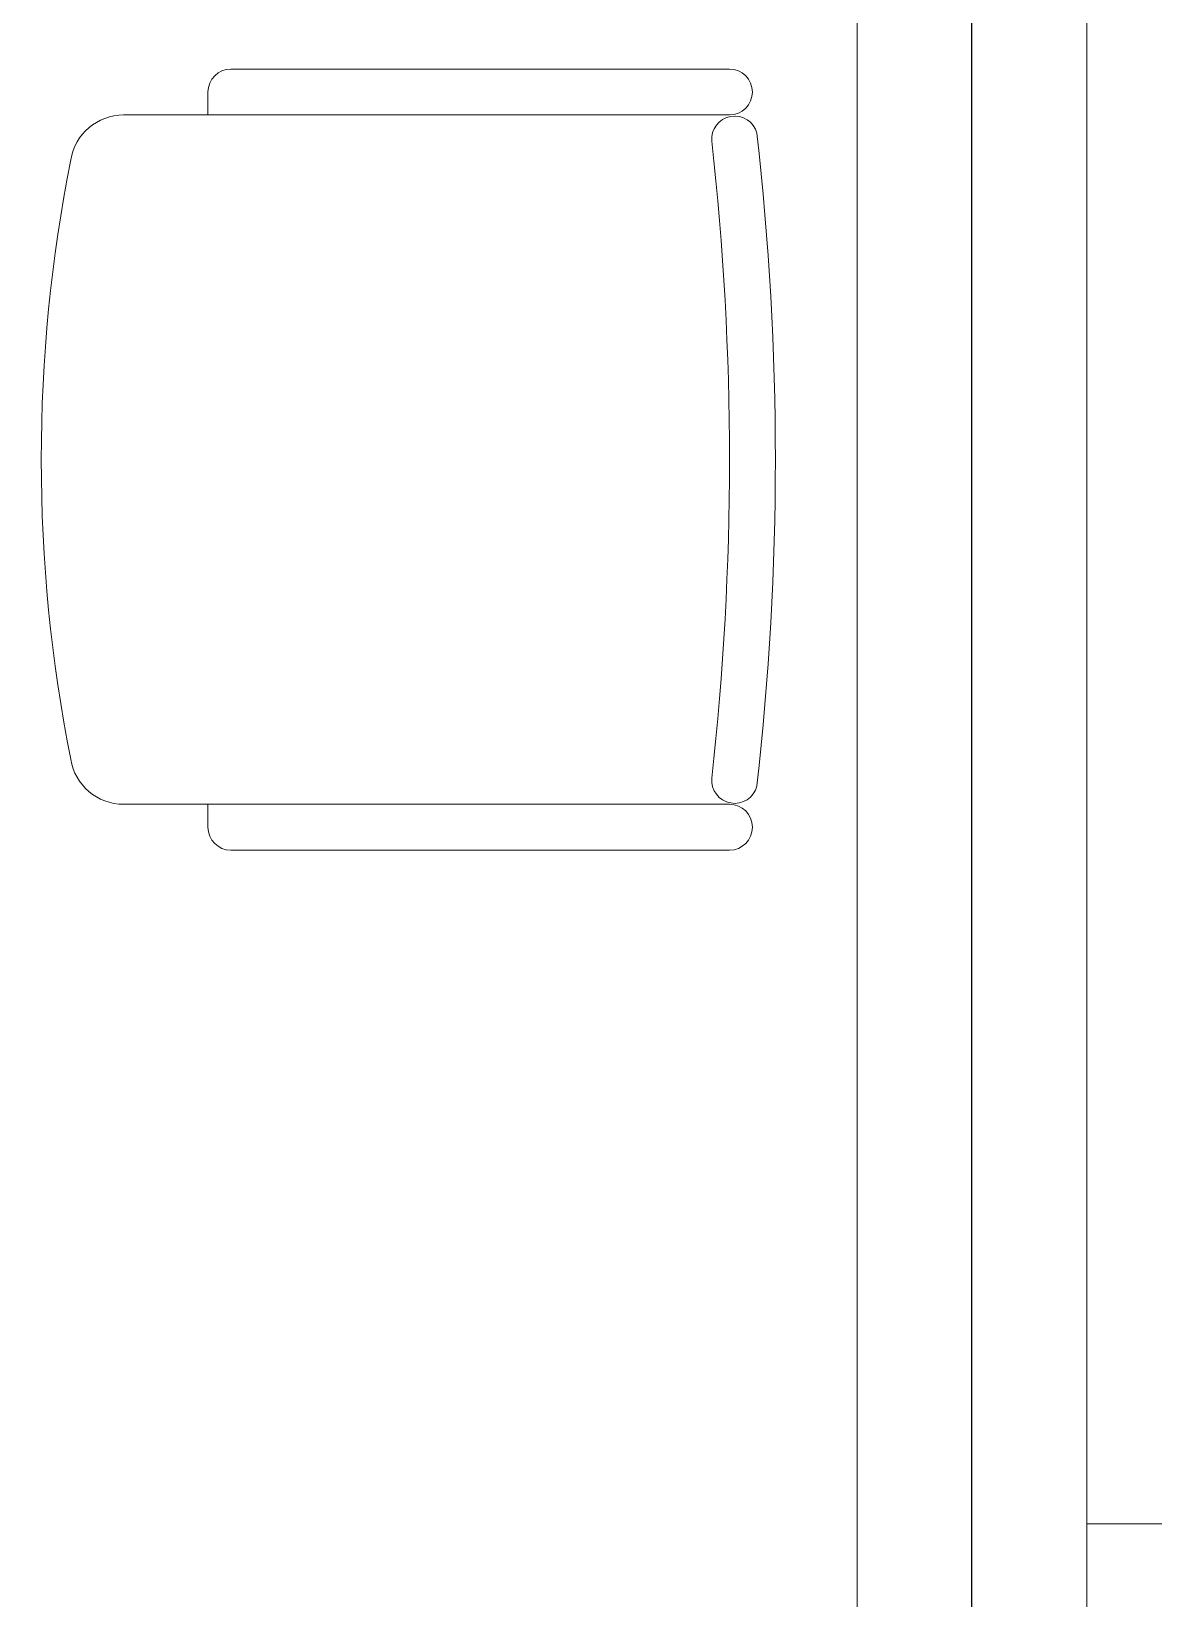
# Model space of a CAD drawing. Header units: metres. Extents: x -18745 to 220762, y -1579758 to -1356048.
# Drawn here: x 194699 to 195432, y -1461338 to -1460314 of the extents above; entities that cross this region are included whole.
import ezdxf

# ---------------------------------------------------------------- set-up
doc = ezdxf.new("R2010")
doc.units = ezdxf.units.M
doc.layers.get('0').update_dxf_attribs({"lineweight": 0})
doc.layers.add('A-100 - Copy$0$axes', color=8, linetype='Continuous')
doc.layers.add('A-100 - Copy$0$Medical Equipment and Furniture', color=8, linetype='Continuous', lineweight=0)
doc.layers.add('A-100 - Copy$0$Walls', color=8, linetype='Continuous', lineweight=0)

# ---------------------------------------------------------------- blocks, each defined once
blk = doc.blocks.new('A-100 - Copy$0$GF21016-P')
at = {"extrusion": (-1.24384e-09, -1.20261e-09, -1)}
for p, q in [((0.0128, 0.0179), (0.0128, 0.4136)), ((0.4628, 0.0179), (0.4628, 0.4136)), ((-0.0022, 0.3585), (0.0128, 0.3585)), ((0.4778, 0.3585), (0.4628, 0.3585)), ((-0.0172, 0.0179), (-0.0172, 0.3435)), ((0.4928, 0.0179), (0.4928, 0.3435)), ((0.4778, 0.0029), (0.4778, 0.0029))]:
    blk.add_line(p, q, dxfattribs=at)
for centre, radius, start, end in [((-0.2378, -0.5362), 1.0036, 78.7568, 101.2432), ((-0.0478, 0.4136), 0.035, 0, 80.6557), ((-0.4278, 0.4136), 0.035, 99.3443, 180), ((0.0022, 0.3435), 0.015, 0, 90), ((-0.4778, 0.3435), 0.015, 90, 180), ((-0.0284, 0.0145), 0.015, 284.3864, 95.5209), ((-0.2378, 1.8928), 1.8749, 263.6341, 276.3659), ((-0.4471, 0.0145), 0.015, 84.4791, 255.6136), ((0.0022, 0.0179), 0.015, 270, 0), ((0.0022, 0.0179), 0.015, 180, 270), ((-0.4778, 0.0179), 0.015, 270, 0), ((-0.4778, 0.0179), 0.015, 180, 270), ((-0.2378, 1.8734), 1.8855, 263.5119, 276.4881)]:
    blk.add_arc(centre, radius, start, end, dxfattribs=at)
blk = doc.blocks.new('A-100 - Copy')
at = {"layer": 'A-100 - Copy$0$axes'}
blk.add_line((195313.3, -1477297.4, 0), (195313.3, -1451192.7, 0), dxfattribs=at)
blk.add_line((195313.3, -1477297.4, 0), (195313.3, -1451192.7, 0), dxfattribs=at)
at = {"layer": 'A-100 - Copy$0$Medical Equipment and Furniture', "elevation": 0}
blk.add_lwpolyline([(195388.3, -1459368.9), (196092.7, -1459368.9), (196092.7, -1461288.9), (195388.3, -1461288.9)], close=True, dxfattribs=at)
at = {"layer": 'A-100 - Copy$0$Walls'}
for p, q in [((195388.3, -1458687.7, 0), (195388.3, -1462272.7, 0)), ((195238.3, -1458887.7, 0), (195238.3, -1462272.7, 0))]:
    blk.add_line(p, q, dxfattribs=at)
at = {"layer": 'A-100 - Copy$0$Medical Equipment and Furniture', "extrusion": (6.8265e-12, 7.77424e-06, -1), "xscale": -1000.000000000002, "yscale": 1000.000000000001, "zscale": 1000.000000000001, "rotation": 270.0014358771854}
blk.add_blockref('A-100 - Copy$0$GF21016-P', (-195172.8, -1460831.9, -11.3), dxfattribs=at)

msp = doc.modelspace()

# ---------------------------------------------------------------- block references
msp.add_blockref('A-100 - Copy', (0, 0))

doc.saveas('drawing.dxf')
